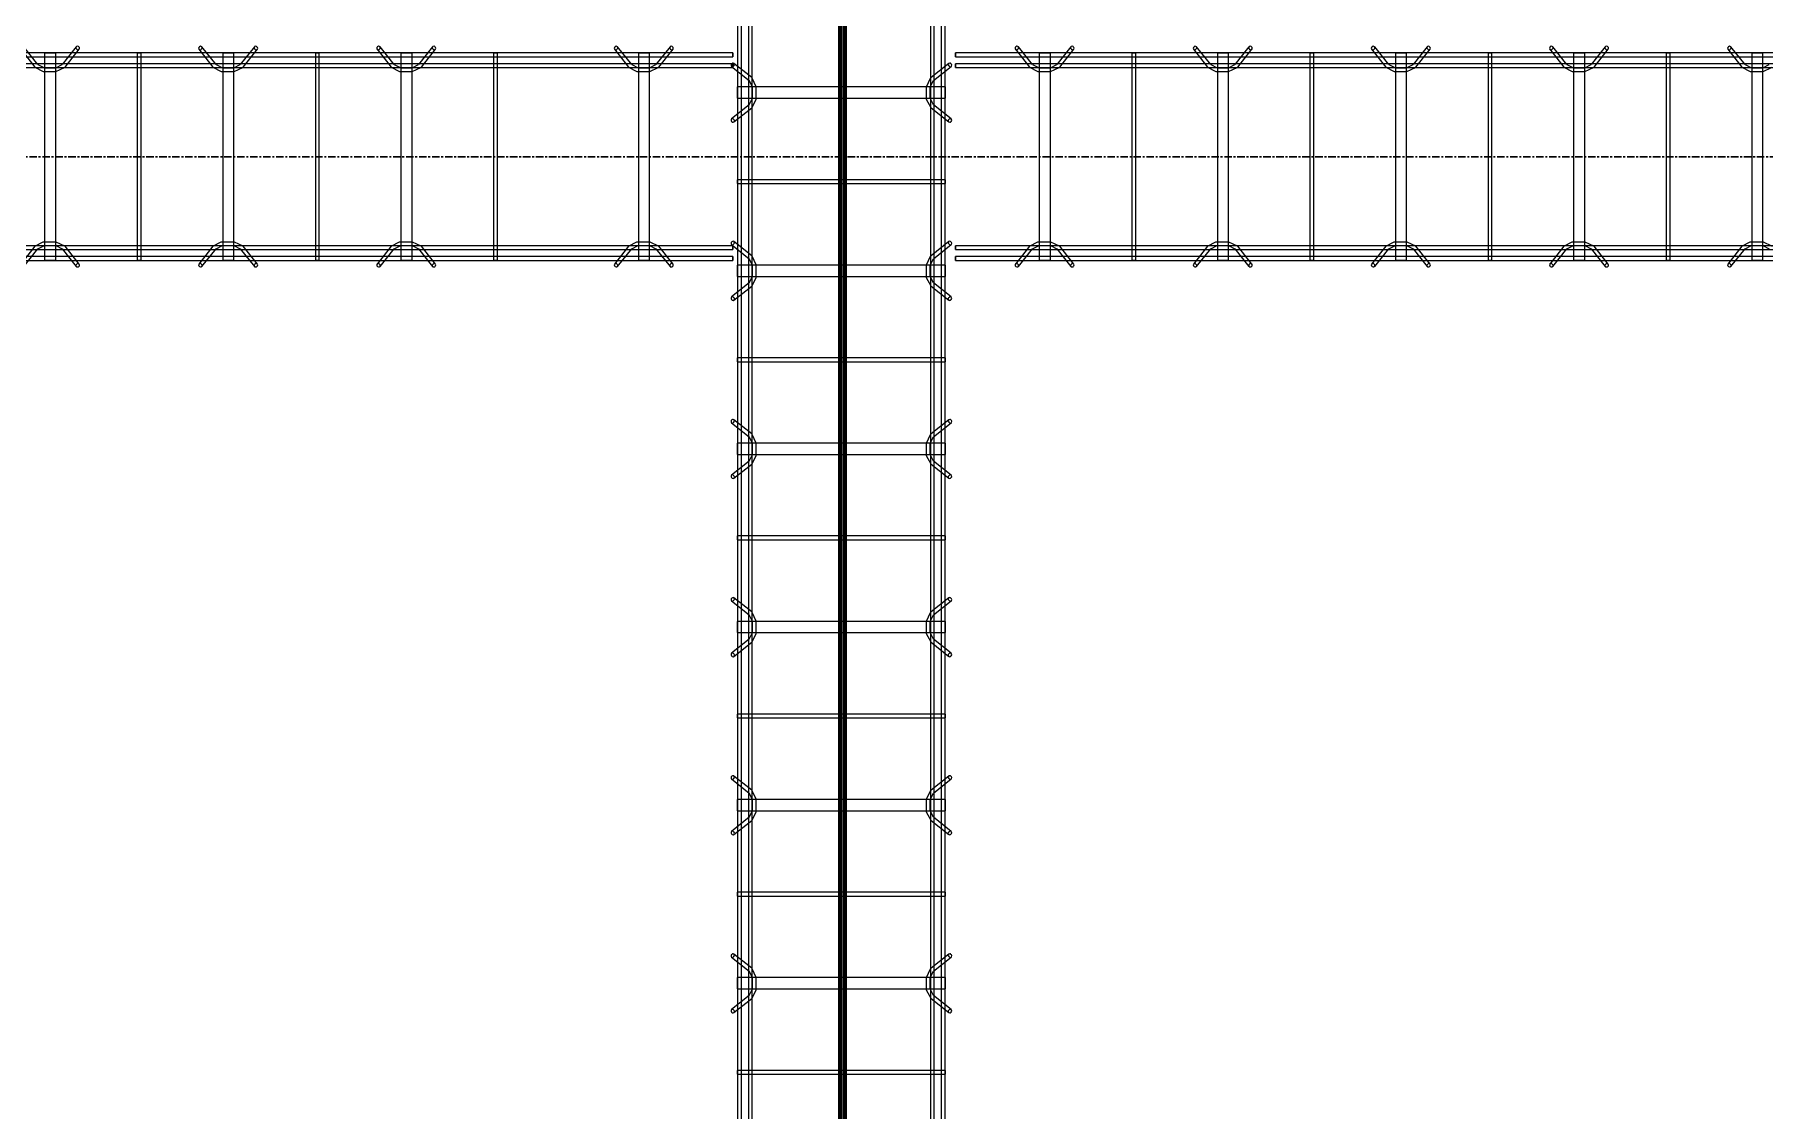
# Model space of a CAD drawing. Header units: inches. Extents: x -19229 to -222, y -6301 to 12387.
# Drawn here: x -3045.3 to -2928.7, y 11470.9 to 11543.4 of the extents above; entities that cross this region are included whole.
import ezdxf

# ---------------------------------------------------------------- set-up
doc = ezdxf.new("R2010")
doc.units = ezdxf.units.IN
doc.header["$MEASUREMENT"] = 0
doc.linetypes.add('Grid Line 1_2_', pattern=[0.875, 0.5, -0.125, 0.125, -0.125])
for name, color, linetype, lineweight in [('A-GENM', 13, 'Continuous', 9), ('S-BEAM', 12, 'Continuous', 9), ('S-GRID', 1, 'Continuous', 9)]:
    doc.layers.add(name, color=color, linetype=linetype, lineweight=lineweight)

# ---------------------------------------------------------------- blocks, each defined once
blk = doc.blocks.new('Dowel bar assembly - Dowel bar assembly-669756-SLAB ON GROUND JOINTS')
at = {"layer": 'S-BEAM'}
for p, q in [((1577.18, 1.19), (1576.23, 2.39)), ((1579.76, 2.39), (1578.81, 1.19)), ((1589.18, 1.19), (1588.23, 2.39)), ((1591.76, 2.39), (1590.81, 1.19)), ((1601.18, 1.19), (1600.23, 2.39)), ((1603.76, 2.39), (1602.81, 1.19)), ((1613.18, 1.19), (1612.23, 2.39)), ((1615.76, 2.39), (1614.81, 1.19)), ((1625.18, 1.19), (1624.23, 2.39)), ((1627.76, 2.39), (1626.81, 1.19)), ((1637.18, 1.19), (1636.23, 2.39)), ((1639.76, 2.39), (1638.81, 1.19)), ((2175, 1.98), (0, 1.98)), ((0, 1.72), (2175, 1.72)), ((2175, 1.25), (0, 1.25)), ((1571.87, 1.99), (1571.87, -12.01)), ((1572.13, 1.99), (1571.87, 1.99)), ((1571.87, 1.99), (1572.13, 1.99)), ((1572.13, -12.01), (1572.13, 1.99)), ((1576.02, 2.23), (1576.97, 1.03)), ((1577.62, 1.99), (1577.62, -12.01)), ((1578.38, 1.99), (1577.62, 1.99)), ((1577.62, 1.99), (1578.38, 1.99)), ((1578.38, -12.01), (1578.38, 1.99)), ((1579.01, 1.03), (1579.96, 2.23)), ((1583.87, 1.99), (1583.87, -12.01)), ((1584.13, 1.99), (1583.87, 1.99)), ((1583.87, 1.99), (1584.13, 1.99)), ((1584.13, -12.01), (1584.13, 1.99)), ((1588.02, 2.23), (1588.97, 1.03)), ((1589.62, 1.99), (1589.62, -12.01)), ((1590.38, 1.99), (1589.62, 1.99)), ((1589.62, 1.99), (1590.38, 1.99)), ((1590.38, -12.01), (1590.38, 1.99)), ((1591.01, 1.03), (1591.96, 2.23)), ((1595.87, 1.99), (1595.87, -12.01)), ((1596.13, 1.99), (1595.87, 1.99)), ((1595.87, 1.99), (1596.13, 1.99)), ((1596.13, -12.01), (1596.13, 1.99)), ((1600.02, 2.23), (1600.97, 1.03)), ((1601.62, 1.99), (1601.62, -12.01)), ((1602.38, 1.99), (1601.62, 1.99)), ((1601.62, 1.99), (1602.38, 1.99)), ((1602.38, -12.01), (1602.38, 1.99)), ((1603.01, 1.03), (1603.96, 2.23)), ((1607.87, 1.99), (1607.87, -12.01)), ((1608.13, 1.99), (1607.87, 1.99)), ((1607.87, 1.99), (1608.13, 1.99)), ((1608.13, -12.01), (1608.13, 1.99)), ((1612.02, 2.23), (1612.97, 1.03)), ((1613.62, 1.99), (1613.62, -12.01)), ((1614.38, 1.99), (1613.62, 1.99)), ((1613.62, 1.99), (1614.38, 1.99)), ((1614.38, -12.01), (1614.38, 1.99)), ((1615.01, 1.03), (1615.96, 2.23)), ((1619.87, 1.99), (1619.87, -12.01)), ((1620.13, 1.99), (1619.87, 1.99)), ((1619.87, 1.99), (1620.13, 1.99)), ((1620.13, -12.01), (1620.13, 1.99)), ((1624.02, 2.23), (1624.97, 1.03)), ((1625.62, 1.99), (1625.62, -12.01)), ((1626.38, 1.99), (1625.62, 1.99)), ((1625.62, 1.99), (1626.38, 1.99)), ((1626.38, -12.01), (1626.38, 1.99)), ((1627.01, 1.03), (1627.96, 2.23)), ((1631.87, 1.99), (1631.87, -12.01)), ((1632.13, 1.99), (1631.87, 1.99)), ((1631.87, 1.99), (1632.13, 1.99)), ((1632.13, -12.01), (1632.13, 1.99)), ((1636.02, 2.23), (1636.97, 1.03)), ((1637.62, 1.99), (1637.62, -12.01)), ((1638.38, 1.99), (1637.62, 1.99)), ((1637.62, 1.99), (1638.38, 1.99)), ((1638.38, -12.01), (1638.38, 1.99)), ((1639.01, 1.03), (1639.96, 2.23)), ((0, 0.99), (2175, 0.99)), ((2175, -11.01), (0, -11.01)), ((0, -11.27), (2175, -11.27)), ((1576.97, -11.05), (1576.02, -12.25)), ((1576.23, -12.41), (1577.18, -11.21)), ((1578.81, -11.21), (1579.76, -12.41)), ((1579.96, -12.25), (1579.01, -11.05)), ((1588.97, -11.05), (1588.02, -12.25)), ((1588.23, -12.41), (1589.18, -11.21)), ((1590.81, -11.21), (1591.76, -12.41)), ((1591.96, -12.25), (1591.01, -11.05)), ((1600.97, -11.05), (1600.02, -12.25)), ((1600.23, -12.41), (1601.18, -11.21)), ((1602.81, -11.21), (1603.76, -12.41)), ((1603.96, -12.25), (1603.01, -11.05)), ((1612.97, -11.05), (1612.02, -12.25)), ((1612.23, -12.41), (1613.18, -11.21)), ((1614.81, -11.21), (1615.76, -12.41)), ((1615.96, -12.25), (1615.01, -11.05)), ((1624.97, -11.05), (1624.02, -12.25)), ((1624.23, -12.41), (1625.18, -11.21)), ((1626.81, -11.21), (1627.76, -12.41)), ((1627.96, -12.25), (1627.01, -11.05)), ((1636.97, -11.05), (1636.02, -12.25)), ((1636.23, -12.41), (1637.18, -11.21)), ((1638.81, -11.21), (1639.76, -12.41)), ((1639.96, -12.25), (1639.01, -11.05)), ((2175, -11.74), (0, -11.74)), ((0, -12), (2175, -12)), ((1572.13, -12.01), (1571.87, -12.01)), ((1571.87, -12.01), (1572.13, -12.01)), ((1578.38, -12.01), (1577.62, -12.01)), ((1577.62, -12.01), (1578.38, -12.01)), ((1584.13, -12.01), (1583.87, -12.01)), ((1583.87, -12.01), (1584.13, -12.01)), ((1590.38, -12.01), (1589.62, -12.01)), ((1589.62, -12.01), (1590.38, -12.01)), ((1596.13, -12.01), (1595.87, -12.01)), ((1595.87, -12.01), (1596.13, -12.01)), ((1602.38, -12.01), (1601.62, -12.01)), ((1601.62, -12.01), (1602.38, -12.01)), ((1608.13, -12.01), (1607.87, -12.01)), ((1607.87, -12.01), (1608.13, -12.01)), ((1614.38, -12.01), (1613.62, -12.01)), ((1613.62, -12.01), (1614.38, -12.01)), ((1620.13, -12.01), (1619.87, -12.01)), ((1619.87, -12.01), (1620.13, -12.01)), ((1626.38, -12.01), (1625.62, -12.01)), ((1625.62, -12.01), (1626.38, -12.01)), ((1632.13, -12.01), (1631.87, -12.01)), ((1631.87, -12.01), (1632.13, -12.01)), ((1638.38, -12.01), (1637.62, -12.01)), ((1637.62, -12.01), (1638.38, -12.01))]:
    blk.add_line(p, q, dxfattribs=at)
at = {"layer": 'S-BEAM', "flags": 128}
for points in [[(1577.18, 1.19), (1577.62, 0.97), (1578.38, 0.98), (1578.81, 1.19)], [(1589.18, 1.19), (1589.62, 0.97), (1590.38, 0.98), (1590.81, 1.19)], [(1601.18, 1.19), (1601.62, 0.97), (1602.38, 0.98), (1602.81, 1.19)], [(1613.18, 1.19), (1613.62, 0.97), (1614.38, 0.98), (1614.81, 1.19)], [(1625.18, 1.19), (1625.62, 0.97), (1626.38, 0.98), (1626.81, 1.19)], [(1637.18, 1.19), (1637.62, 0.97), (1638.38, 0.98), (1638.81, 1.19)], [(1576.97, 1.03), (1577.53, 0.73), (1578.39, 0.72), (1578.97, 0.99), (1579.01, 1.03)], [(1588.97, 1.03), (1589.53, 0.73), (1590.39, 0.72), (1590.97, 0.99), (1591.01, 1.03)], [(1600.97, 1.03), (1601.53, 0.73), (1602.39, 0.72), (1602.97, 0.99), (1603.01, 1.03)], [(1612.97, 1.03), (1613.53, 0.73), (1614.39, 0.72), (1614.97, 0.99), (1615.01, 1.03)], [(1624.97, 1.03), (1625.53, 0.73), (1626.39, 0.72), (1626.97, 0.99), (1627.01, 1.03)], [(1636.97, 1.03), (1637.53, 0.73), (1638.39, 0.72), (1638.97, 0.99), (1639.01, 1.03)], [(1576.97, -11.05), (1577.53, -10.75), (1578.39, -10.74), (1578.97, -11.01), (1579.01, -11.05)], [(1577.18, -11.21), (1577.62, -10.99), (1578.38, -11), (1578.81, -11.21)], [(1588.97, -11.05), (1589.53, -10.75), (1590.39, -10.74), (1590.97, -11.01), (1591.01, -11.05)], [(1589.18, -11.21), (1589.62, -10.99), (1590.38, -11), (1590.81, -11.21)], [(1600.97, -11.05), (1601.53, -10.75), (1602.39, -10.74), (1602.97, -11.01), (1603.01, -11.05)], [(1601.18, -11.21), (1601.62, -10.99), (1602.38, -11), (1602.81, -11.21)], [(1612.97, -11.05), (1613.53, -10.75), (1614.39, -10.74), (1614.97, -11.01), (1615.01, -11.05)], [(1613.18, -11.21), (1613.62, -10.99), (1614.38, -11), (1614.81, -11.21)], [(1624.97, -11.05), (1625.53, -10.75), (1626.39, -10.74), (1626.97, -11.01), (1627.01, -11.05)], [(1625.18, -11.21), (1625.62, -10.99), (1626.38, -11), (1626.81, -11.21)], [(1636.97, -11.05), (1637.53, -10.75), (1638.39, -10.74), (1638.97, -11.01), (1639.01, -11.05)], [(1637.18, -11.21), (1637.62, -10.99), (1638.38, -11), (1638.81, -11.21)]]:
    blk.add_lwpolyline(points, dxfattribs=at)
at = {"layer": 'S-BEAM'}
for centre, major_axis, start_param, end_param in [((1576.12, 2.31), (0.101, 0.08), 5.709265, 8.850858), ((1576.12, 2.31), (0.101, 0.08), 2.567673, 5.709265), ((1579.86, 2.31), (-0.101, 0.08), 3.715513, 6.857105), ((1579.86, 2.31), (-0.101, 0.08), 0.57392, 3.715513), ((1588.12, 2.31), (0.101, 0.08), 5.709265, 8.850858), ((1588.12, 2.31), (0.101, 0.08), 2.567673, 5.709265), ((1591.86, 2.31), (-0.101, 0.08), 3.715513, 6.857105), ((1591.86, 2.31), (-0.101, 0.08), 0.57392, 3.715513), ((1600.12, 2.31), (0.101, 0.08), 5.709265, 8.850858), ((1600.12, 2.31), (0.101, 0.08), 2.567673, 5.709265), ((1603.86, 2.31), (-0.101, 0.08), 3.715513, 6.857105), ((1603.86, 2.31), (-0.101, 0.08), 0.57392, 3.715513), ((1612.12, 2.31), (0.101, 0.08), 5.709265, 8.850858), ((1612.12, 2.31), (0.101, 0.08), 2.567673, 5.709265), ((1615.86, 2.31), (-0.101, 0.08), 3.715513, 6.857105), ((1615.86, 2.31), (-0.101, 0.08), 0.57392, 3.715513), ((1624.12, 2.31), (0.101, 0.08), 5.709265, 8.850858), ((1624.12, 2.31), (0.101, 0.08), 2.567673, 5.709265), ((1627.86, 2.31), (-0.101, 0.08), 3.715513, 6.857105), ((1627.86, 2.31), (-0.101, 0.08), 0.57392, 3.715513), ((1636.12, 2.31), (0.101, 0.08), 5.709265, 8.850858), ((1636.12, 2.31), (0.101, 0.08), 2.567673, 5.709265), ((1639.86, 2.31), (-0.101, 0.08), 3.715513, 6.857105), ((1639.86, 2.31), (-0.101, 0.08), 0.57392, 3.715513), ((1576.12, -12.33), (-0.101, 0.08), 3.715513, 6.857105), ((1576.12, -12.33), (-0.101, 0.08), 0.57392, 3.715513), ((1579.86, -12.33), (0.101, 0.08), 5.709265, 8.850858), ((1579.86, -12.33), (0.101, 0.08), 2.567673, 5.709265), ((1588.12, -12.33), (-0.101, 0.08), 3.715513, 6.857105), ((1588.12, -12.33), (-0.101, 0.08), 0.57392, 3.715513), ((1591.86, -12.33), (0.101, 0.08), 5.709265, 8.850858), ((1591.86, -12.33), (0.101, 0.08), 2.567673, 5.709265), ((1600.12, -12.33), (-0.101, 0.08), 3.715513, 6.857105), ((1600.12, -12.33), (-0.101, 0.08), 0.57392, 3.715513), ((1603.86, -12.33), (0.101, 0.08), 5.709265, 8.850858), ((1603.86, -12.33), (0.101, 0.08), 2.567673, 5.709265), ((1612.12, -12.33), (-0.101, 0.08), 3.715513, 6.857105), ((1612.12, -12.33), (-0.101, 0.08), 0.57392, 3.715513), ((1615.86, -12.33), (0.101, 0.08), 5.709265, 8.850858), ((1615.86, -12.33), (0.101, 0.08), 2.567673, 5.709265), ((1624.12, -12.33), (-0.101, 0.08), 3.715513, 6.857105), ((1624.12, -12.33), (-0.101, 0.08), 0.57392, 3.715513), ((1627.86, -12.33), (0.101, 0.08), 5.709265, 8.850858), ((1627.86, -12.33), (0.101, 0.08), 2.567673, 5.709265), ((1636.12, -12.33), (-0.101, 0.08), 3.715513, 6.857105), ((1636.12, -12.33), (-0.101, 0.08), 0.57392, 3.715513), ((1639.86, -12.33), (0.101, 0.08), 5.709265, 8.850858), ((1639.86, -12.33), (0.101, 0.08), 2.567673, 5.709265)]:
    blk.add_ellipse(centre, major_axis=major_axis, ratio=0.816528, start_param=start_param, end_param=end_param, dxfattribs=at)
blk = doc.blocks.new('Dowel bar assembly - Dowel bar assembly-672715-SLAB ON GROUND JOINTS')
at = {"layer": 'S-BEAM'}
for p, q in [((5.18, 1.19), (4.23, 2.39)), ((7.76, 2.39), (6.81, 1.19)), ((17.18, 1.19), (16.23, 2.39)), ((19.76, 2.39), (18.81, 1.19)), ((29.18, 1.19), (28.23, 2.39)), ((31.76, 2.39), (30.81, 1.19)), ((41.18, 1.19), (40.23, 2.39)), ((43.76, 2.39), (42.81, 1.19)), ((53.18, 1.19), (52.23, 2.39)), ((135.5, 1.98), (0, 1.98)), ((0, 1.98), (0, 1.72)), ((0, 1.72), (0, 1.98)), ((0, 1.72), (135.5, 1.72)), ((135.5, 1.25), (0, 1.25)), ((0, 0.99), (0, 1.25)), ((0, 1.25), (0, 0.99)), ((4.02, 2.23), (4.97, 1.03)), ((5.63, 1.99), (5.63, -12.01)), ((6.38, 1.99), (5.63, 1.99)), ((5.63, 1.99), (6.38, 1.99)), ((6.38, -12.01), (6.38, 1.99)), ((7.01, 1.03), (7.96, 2.23)), ((11.87, 1.99), (11.87, -12.01)), ((12.13, 1.99), (11.87, 1.99)), ((11.87, 1.99), (12.13, 1.99)), ((12.13, -12.01), (12.13, 1.99)), ((16.02, 2.23), (16.97, 1.03)), ((17.63, 1.99), (17.63, -12.01)), ((18.38, 1.99), (17.63, 1.99)), ((17.63, 1.99), (18.38, 1.99)), ((18.38, -12.01), (18.38, 1.99)), ((19.01, 1.03), (19.96, 2.23)), ((23.87, 1.99), (23.87, -12.01)), ((24.13, 1.99), (23.87, 1.99)), ((23.87, 1.99), (24.13, 1.99)), ((24.13, -12.01), (24.13, 1.99)), ((28.02, 2.23), (28.97, 1.03)), ((29.63, 1.99), (29.63, -12.01)), ((30.38, 1.99), (29.63, 1.99)), ((29.63, 1.99), (30.38, 1.99)), ((30.38, -12.01), (30.38, 1.99)), ((31.01, 1.03), (31.96, 2.23)), ((35.87, 1.99), (35.87, -12.01)), ((36.13, 1.99), (35.87, 1.99)), ((35.87, 1.99), (36.13, 1.99)), ((36.13, -12.01), (36.13, 1.99)), ((40.02, 2.23), (40.97, 1.03)), ((41.63, 1.99), (41.63, -12.01)), ((42.38, 1.99), (41.63, 1.99)), ((41.63, 1.99), (42.38, 1.99)), ((42.38, -12.01), (42.38, 1.99)), ((43.01, 1.03), (43.96, 2.23)), ((47.87, 1.99), (47.87, -12.01)), ((48.13, 1.99), (47.87, 1.99)), ((47.87, 1.99), (48.13, 1.99)), ((48.13, -12.01), (48.13, 1.99)), ((52.02, 2.23), (52.97, 1.03)), ((53.63, 1.99), (53.63, -12.01)), ((54.38, 1.99), (53.63, 1.99)), ((53.63, 1.99), (54.38, 1.99)), ((54.38, -12.01), (54.38, 1.99)), ((0, 0.99), (135.5, 0.99)), ((135.5, -11.01), (0, -11.01)), ((0, -11.27), (0, -11.01)), ((0, -11.01), (0, -11.27)), ((0, -11.27), (135.5, -11.27)), ((4.97, -11.05), (4.02, -12.25)), ((4.23, -12.41), (5.18, -11.21)), ((6.81, -11.21), (7.76, -12.41)), ((7.96, -12.25), (7.01, -11.05)), ((16.97, -11.05), (16.02, -12.25)), ((16.23, -12.41), (17.18, -11.21)), ((18.81, -11.21), (19.76, -12.41)), ((19.96, -12.25), (19.01, -11.05)), ((28.97, -11.05), (28.02, -12.25)), ((28.23, -12.41), (29.18, -11.21)), ((30.81, -11.21), (31.76, -12.41)), ((31.96, -12.25), (31.01, -11.05)), ((40.97, -11.05), (40.02, -12.25)), ((40.23, -12.41), (41.18, -11.21)), ((42.81, -11.21), (43.76, -12.41)), ((43.96, -12.25), (43.01, -11.05)), ((52.97, -11.05), (52.02, -12.25)), ((52.23, -12.41), (53.18, -11.21)), ((135.5, -11.74), (0, -11.74)), ((0, -12), (0, -11.74)), ((0, -11.74), (0, -12)), ((0, -12), (135.5, -12)), ((6.38, -12.01), (5.63, -12.01)), ((5.63, -12.01), (6.38, -12.01)), ((12.13, -12.01), (11.87, -12.01)), ((11.87, -12.01), (12.13, -12.01)), ((18.38, -12.01), (17.63, -12.01)), ((17.63, -12.01), (18.38, -12.01)), ((24.13, -12.01), (23.87, -12.01)), ((23.87, -12.01), (24.13, -12.01)), ((30.38, -12.01), (29.63, -12.01)), ((29.63, -12.01), (30.38, -12.01)), ((36.13, -12.01), (35.87, -12.01)), ((35.87, -12.01), (36.13, -12.01)), ((42.38, -12.01), (41.63, -12.01)), ((41.63, -12.01), (42.38, -12.01)), ((48.13, -12.01), (47.87, -12.01)), ((47.87, -12.01), (48.13, -12.01)), ((54.38, -12.01), (53.63, -12.01)), ((53.63, -12.01), (54.38, -12.01))]:
    blk.add_line(p, q, dxfattribs=at)
at = {"layer": 'S-BEAM', "flags": 128}
for points in [[(5.18, 1.19), (5.62, 0.97), (6.38, 0.98), (6.81, 1.19)], [(17.18, 1.19), (17.62, 0.97), (18.38, 0.98), (18.81, 1.19)], [(29.18, 1.19), (29.62, 0.97), (30.38, 0.98), (30.81, 1.19)], [(41.18, 1.19), (41.62, 0.97), (42.38, 0.98), (42.81, 1.19)], [(53.18, 1.19), (53.62, 0.97), (54.38, 0.98), (54.81, 1.19)], [(4.97, 1.03), (5.53, 0.73), (6.39, 0.72), (6.97, 0.99), (7.01, 1.03)], [(16.97, 1.03), (17.53, 0.73), (18.39, 0.72), (18.97, 0.99), (19.01, 1.03)], [(28.97, 1.03), (29.53, 0.73), (30.39, 0.72), (30.97, 0.99), (31.01, 1.03)], [(40.97, 1.03), (41.53, 0.73), (42.39, 0.72), (42.97, 0.99), (43.01, 1.03)], [(52.97, 1.03), (53.53, 0.73), (54.39, 0.72), (54.97, 0.99), (55.01, 1.03)], [(4.97, -11.05), (5.53, -10.75), (6.39, -10.74), (6.97, -11.01), (7.01, -11.05)], [(5.18, -11.21), (5.62, -10.99), (6.38, -11), (6.81, -11.21)], [(16.97, -11.05), (17.53, -10.75), (18.39, -10.74), (18.97, -11.01), (19.01, -11.05)], [(17.18, -11.21), (17.62, -10.99), (18.38, -11), (18.81, -11.21)], [(28.97, -11.05), (29.53, -10.75), (30.39, -10.74), (30.97, -11.01), (31.01, -11.05)], [(29.18, -11.21), (29.62, -10.99), (30.38, -11), (30.81, -11.21)], [(40.97, -11.05), (41.53, -10.75), (42.39, -10.74), (42.97, -11.01), (43.01, -11.05)], [(41.18, -11.21), (41.62, -10.99), (42.38, -11), (42.81, -11.21)], [(52.97, -11.05), (53.53, -10.75), (54.39, -10.74), (54.97, -11.01), (55.01, -11.05)], [(53.18, -11.21), (53.62, -10.99), (54.38, -11), (54.81, -11.21)]]:
    blk.add_lwpolyline(points, dxfattribs=at)
at = {"layer": 'S-BEAM'}
for centre, major_axis, start_param, end_param in [((4.12, 2.31), (0.101, 0.08), 5.709265, 8.850858), ((4.12, 2.31), (0.101, 0.08), 2.567673, 5.709265), ((7.86, 2.31), (-0.101, 0.08), 3.715513, 6.857105), ((7.86, 2.31), (-0.101, 0.08), 0.57392, 3.715513), ((16.12, 2.31), (0.101, 0.08), 5.709265, 8.850858), ((16.12, 2.31), (0.101, 0.08), 2.567673, 5.709265), ((19.86, 2.31), (-0.101, 0.08), 3.715513, 6.857105), ((19.86, 2.31), (-0.101, 0.08), 0.57392, 3.715513), ((28.12, 2.31), (0.101, 0.08), 5.709265, 8.850858), ((28.12, 2.31), (0.101, 0.08), 2.567673, 5.709265), ((31.86, 2.31), (-0.101, 0.08), 3.715513, 6.857105), ((31.86, 2.31), (-0.101, 0.08), 0.57392, 3.715513), ((40.12, 2.31), (0.101, 0.08), 5.709265, 8.850858), ((40.12, 2.31), (0.101, 0.08), 2.567673, 5.709265), ((43.86, 2.31), (-0.101, 0.08), 3.715513, 6.857105), ((43.86, 2.31), (-0.101, 0.08), 0.57392, 3.715513), ((52.12, 2.31), (0.101, 0.08), 5.709265, 8.850858), ((52.12, 2.31), (0.101, 0.08), 2.567673, 5.709265), ((4.12, -12.33), (-0.101, 0.08), 3.715513, 6.857105), ((4.12, -12.33), (-0.101, 0.08), 0.57392, 3.715513), ((7.86, -12.33), (0.101, 0.08), 5.709265, 8.850858), ((7.86, -12.33), (0.101, 0.08), 2.567673, 5.709265), ((16.12, -12.33), (-0.101, 0.08), 3.715513, 6.857105), ((16.12, -12.33), (-0.101, 0.08), 0.57392, 3.715513), ((19.86, -12.33), (0.101, 0.08), 5.709265, 8.850858), ((19.86, -12.33), (0.101, 0.08), 2.567673, 5.709265), ((28.12, -12.33), (-0.101, 0.08), 3.715513, 6.857105), ((28.12, -12.33), (-0.101, 0.08), 0.57392, 3.715513), ((31.86, -12.33), (0.101, 0.08), 5.709265, 8.850858), ((31.86, -12.33), (0.101, 0.08), 2.567673, 5.709265), ((40.12, -12.33), (-0.101, 0.08), 3.715513, 6.857105), ((40.12, -12.33), (-0.101, 0.08), 0.57392, 3.715513), ((43.86, -12.33), (0.101, 0.08), 5.709265, 8.850858), ((43.86, -12.33), (0.101, 0.08), 2.567673, 5.709265), ((52.12, -12.33), (-0.101, 0.08), 3.715513, 6.857105), ((52.12, -12.33), (-0.101, 0.08), 0.57392, 3.715513)]:
    blk.add_ellipse(centre, major_axis=major_axis, ratio=0.816528, start_param=start_param, end_param=end_param, dxfattribs=at)
blk = doc.blocks.new('Dowel bar assembly - Dowel bar assembly-672828-SLAB ON GROUND JOINTS')
at = {"layer": 'S-BEAM'}
for p, q in [((89.18, 1.19), (88.23, 2.39)), ((91.76, 2.39), (90.81, 1.19)), ((101.18, 1.19), (100.23, 2.39)), ((103.76, 2.39), (102.81, 1.19)), ((113.18, 1.19), (112.23, 2.39)), ((115.76, 2.39), (114.81, 1.19)), ((129.18, 1.19), (128.23, 2.39)), ((131.76, 2.39), (130.81, 1.19)), ((136, 1.98), (0, 1.98)), ((0, 1.72), (136, 1.72)), ((136, 1.25), (0, 1.25)), ((88.02, 2.23), (88.97, 1.03)), ((89.63, 1.99), (89.63, -12.01)), ((90.38, 1.99), (89.63, 1.99)), ((89.63, 1.99), (90.38, 1.99)), ((90.38, -12.01), (90.38, 1.99)), ((91.01, 1.03), (91.96, 2.23)), ((95.87, 1.99), (95.87, -12.01)), ((96.13, 1.99), (95.87, 1.99)), ((95.87, 1.99), (96.13, 1.99)), ((96.13, -12.01), (96.13, 1.99)), ((100.02, 2.23), (100.97, 1.03)), ((101.63, 1.99), (101.63, -12.01)), ((102.38, 1.99), (101.63, 1.99)), ((101.63, 1.99), (102.38, 1.99)), ((102.38, -12.01), (102.38, 1.99)), ((103.01, 1.03), (103.96, 2.23)), ((107.87, 1.99), (107.87, -12.01)), ((108.13, 1.99), (107.87, 1.99)), ((107.87, 1.99), (108.13, 1.99)), ((108.13, -12.01), (108.13, 1.99)), ((112.02, 2.23), (112.97, 1.03)), ((113.63, 1.99), (113.63, -12.01)), ((114.38, 1.99), (113.63, 1.99)), ((113.63, 1.99), (114.38, 1.99)), ((114.38, -12.01), (114.38, 1.99)), ((115.01, 1.03), (115.96, 2.23)), ((119.87, 1.99), (119.87, -12.01)), ((120.13, 1.99), (119.87, 1.99)), ((119.87, 1.99), (120.13, 1.99)), ((120.13, -12.01), (120.13, 1.99)), ((128.02, 2.23), (128.97, 1.03)), ((129.63, 1.99), (129.63, -12.01)), ((130.38, 1.99), (129.63, 1.99)), ((129.63, 1.99), (130.38, 1.99)), ((130.38, -12.01), (130.38, 1.99)), ((131.01, 1.03), (131.96, 2.23)), ((136, 1.98), (136, 1.72)), ((136, 1.72), (136, 1.98)), ((136, 0.99), (136, 1.25)), ((136, 1.25), (136, 0.99)), ((0, 0.99), (136, 0.99)), ((136, -11.01), (0, -11.01)), ((0, -11.27), (136, -11.27)), ((88.97, -11.05), (88.02, -12.25)), ((88.23, -12.41), (89.18, -11.21)), ((90.81, -11.21), (91.76, -12.41)), ((91.96, -12.25), (91.01, -11.05)), ((100.97, -11.05), (100.02, -12.25)), ((100.23, -12.41), (101.18, -11.21)), ((102.81, -11.21), (103.76, -12.41)), ((103.96, -12.25), (103.01, -11.05)), ((112.97, -11.05), (112.02, -12.25)), ((112.23, -12.41), (113.18, -11.21)), ((114.81, -11.21), (115.76, -12.41)), ((115.96, -12.25), (115.01, -11.05)), ((128.97, -11.05), (128.02, -12.25)), ((128.23, -12.41), (129.18, -11.21)), ((130.81, -11.21), (131.76, -12.41)), ((131.96, -12.25), (131.01, -11.05)), ((136, -11.27), (136, -11.01)), ((136, -11.01), (136, -11.27)), ((136, -11.74), (0, -11.74)), ((0, -12), (136, -12)), ((90.38, -12.01), (89.63, -12.01)), ((89.63, -12.01), (90.38, -12.01)), ((96.13, -12.01), (95.87, -12.01)), ((95.87, -12.01), (96.13, -12.01)), ((102.38, -12.01), (101.63, -12.01)), ((101.63, -12.01), (102.38, -12.01)), ((108.13, -12.01), (107.87, -12.01)), ((107.87, -12.01), (108.13, -12.01)), ((114.38, -12.01), (113.63, -12.01)), ((113.63, -12.01), (114.38, -12.01)), ((120.13, -12.01), (119.87, -12.01)), ((119.87, -12.01), (120.13, -12.01)), ((130.38, -12.01), (129.63, -12.01)), ((129.63, -12.01), (130.38, -12.01)), ((136, -12), (136, -11.74)), ((136, -11.74), (136, -12))]:
    blk.add_line(p, q, dxfattribs=at)
at = {"layer": 'S-BEAM', "flags": 128}
for points in [[(89.18, 1.19), (89.62, 0.97), (90.38, 0.98), (90.81, 1.19)], [(101.18, 1.19), (101.62, 0.97), (102.38, 0.98), (102.81, 1.19)], [(113.18, 1.19), (113.62, 0.97), (114.38, 0.98), (114.81, 1.19)], [(129.18, 1.19), (129.62, 0.97), (130.38, 0.98), (130.81, 1.19)], [(88.97, 1.03), (89.53, 0.73), (90.39, 0.72), (90.97, 0.99), (91.01, 1.03)], [(100.97, 1.03), (101.53, 0.73), (102.39, 0.72), (102.97, 0.99), (103.01, 1.03)], [(112.97, 1.03), (113.53, 0.73), (114.39, 0.72), (114.97, 0.99), (115.01, 1.03)], [(128.97, 1.03), (129.53, 0.73), (130.39, 0.72), (130.97, 0.99), (131.01, 1.03)], [(88.97, -11.05), (89.53, -10.75), (90.39, -10.74), (90.97, -11.01), (91.01, -11.05)], [(89.18, -11.21), (89.62, -10.99), (90.38, -11), (90.81, -11.21)], [(100.97, -11.05), (101.53, -10.75), (102.39, -10.74), (102.97, -11.01), (103.01, -11.05)], [(101.18, -11.21), (101.62, -10.99), (102.38, -11), (102.81, -11.21)], [(112.97, -11.05), (113.53, -10.75), (114.39, -10.74), (114.97, -11.01), (115.01, -11.05)], [(113.18, -11.21), (113.62, -10.99), (114.38, -11), (114.81, -11.21)], [(128.97, -11.05), (129.53, -10.75), (130.39, -10.74), (130.97, -11.01), (131.01, -11.05)], [(129.18, -11.21), (129.62, -10.99), (130.38, -11), (130.81, -11.21)]]:
    blk.add_lwpolyline(points, dxfattribs=at)
at = {"layer": 'S-BEAM'}
for centre, major_axis, start_param, end_param in [((91.86, 2.31), (-0.101, 0.08), 3.715513, 6.857105), ((91.86, 2.31), (-0.101, 0.08), 0.57392, 3.715513), ((100.12, 2.31), (0.101, 0.08), 5.709265, 8.850858), ((100.12, 2.31), (0.101, 0.08), 2.567673, 5.709265), ((103.86, 2.31), (-0.101, 0.08), 3.715513, 6.857105), ((103.86, 2.31), (-0.101, 0.08), 0.57392, 3.715513), ((112.12, 2.31), (0.101, 0.08), 5.709265, 8.850858), ((112.12, 2.31), (0.101, 0.08), 2.567673, 5.709265), ((115.86, 2.31), (-0.101, 0.08), 3.715513, 6.857105), ((115.86, 2.31), (-0.101, 0.08), 0.57392, 3.715513), ((128.12, 2.31), (0.101, 0.08), 5.709265, 8.850858), ((128.12, 2.31), (0.101, 0.08), 2.567673, 5.709265), ((131.86, 2.31), (-0.101, 0.08), 3.715513, 6.857105), ((131.86, 2.31), (-0.101, 0.08), 0.57392, 3.715513), ((91.86, -12.33), (0.101, 0.08), 5.709265, 8.850858), ((91.86, -12.33), (0.101, 0.08), 2.567673, 5.709265), ((100.12, -12.33), (-0.101, 0.08), 3.715513, 6.857105), ((100.12, -12.33), (-0.101, 0.08), 0.57392, 3.715513), ((103.86, -12.33), (0.101, 0.08), 5.709265, 8.850858), ((103.86, -12.33), (0.101, 0.08), 2.567673, 5.709265), ((112.12, -12.33), (-0.101, 0.08), 3.715513, 6.857105), ((112.12, -12.33), (-0.101, 0.08), 0.57392, 3.715513), ((115.86, -12.33), (0.101, 0.08), 5.709265, 8.850858), ((115.86, -12.33), (0.101, 0.08), 2.567673, 5.709265), ((128.12, -12.33), (-0.101, 0.08), 3.715513, 6.857105), ((128.12, -12.33), (-0.101, 0.08), 0.57392, 3.715513), ((131.86, -12.33), (0.101, 0.08), 5.709265, 8.850858), ((131.86, -12.33), (0.101, 0.08), 2.567673, 5.709265)]:
    blk.add_ellipse(centre, major_axis=major_axis, ratio=0.816528, start_param=start_param, end_param=end_param, dxfattribs=at)

msp = doc.modelspace()

# ---------------------------------------------------------------- linework, layer by layer
at = {"layer": 'A-GENM'}
for p, q in [((-2991.08036, 9901.1894), (-2991.08036, 12077.1894)), ((-2991.02059, 12077.1894), (-2991.02059, 9901.1894)), ((-2991.02059, 12077.1894), (-2991.02059, 9901.1894)), ((-2991.00273, 12077.1894), (-2991.00273, 9901.1894)), ((-2990.99348, 9901.1894), (-2990.99348, 12077.1894)), ((-2990.98122, 9901.1894), (-2990.98122, 12077.1894)), ((-2990.98122, 12077.1894), (-2990.98122, 9901.1894)), ((-2990.91585, 9901.1894), (-2990.91585, 12077.1894)), ((-2990.86718, 9901.1894), (-2990.86718, 12077.1894)), ((-2990.7803, 12077.1894), (-2990.7803, 9901.1894)), ((-2990.66626, 9901.1894), (-2990.66626, 12077.1894)), ((-2990.66626, 9901.1894), (-2990.66626, 12077.1894)), ((-2990.65869, 9901.1894), (-2990.65869, 12077.1894)), ((-2990.65717, 9901.1894), (-2990.65717, 12077.1894)), ((-2990.62689, 12077.1894), (-2990.62689, 9901.1894)), ((-2990.62689, 12077.1894), (-2990.62689, 9901.1894)), ((-2990.57181, 9901.1894), (-2990.57181, 12077.1894)), ((-2990.57029, 9901.1894), (-2990.57029, 12077.1894))]:
    msp.add_line(p, q, dxfattribs=at)
at = {"layer": 'S-GRID', "linetype": 'Grid Line 1_2_', "lineweight": 30}
msp.add_line((-1777.2452, 11535.1894), (-4038.05123, 11535.1894), dxfattribs=at)

# ---------------------------------------------------------------- block references
at = {"layer": 'S-BEAM', "rotation": 89.99999999999991}
msp.add_blockref('Dowel bar assembly - Dowel bar assembly-669756-SLAB ON GROUND JOINTS', (-2995.93092, 9901.50636), dxfattribs=at)
at = {"layer": 'S-BEAM'}
for name, p in [('Dowel bar assembly - Dowel bar assembly-672828-SLAB ON GROUND JOINTS', (-3134.22008, 11540.19959)), ('Dowel bar assembly - Dowel bar assembly-672715-SLAB ON GROUND JOINTS', (-2983.22008, 11540.19959))]:
    msp.add_blockref(name, p, dxfattribs=at)

doc.saveas('drawing.dxf')
